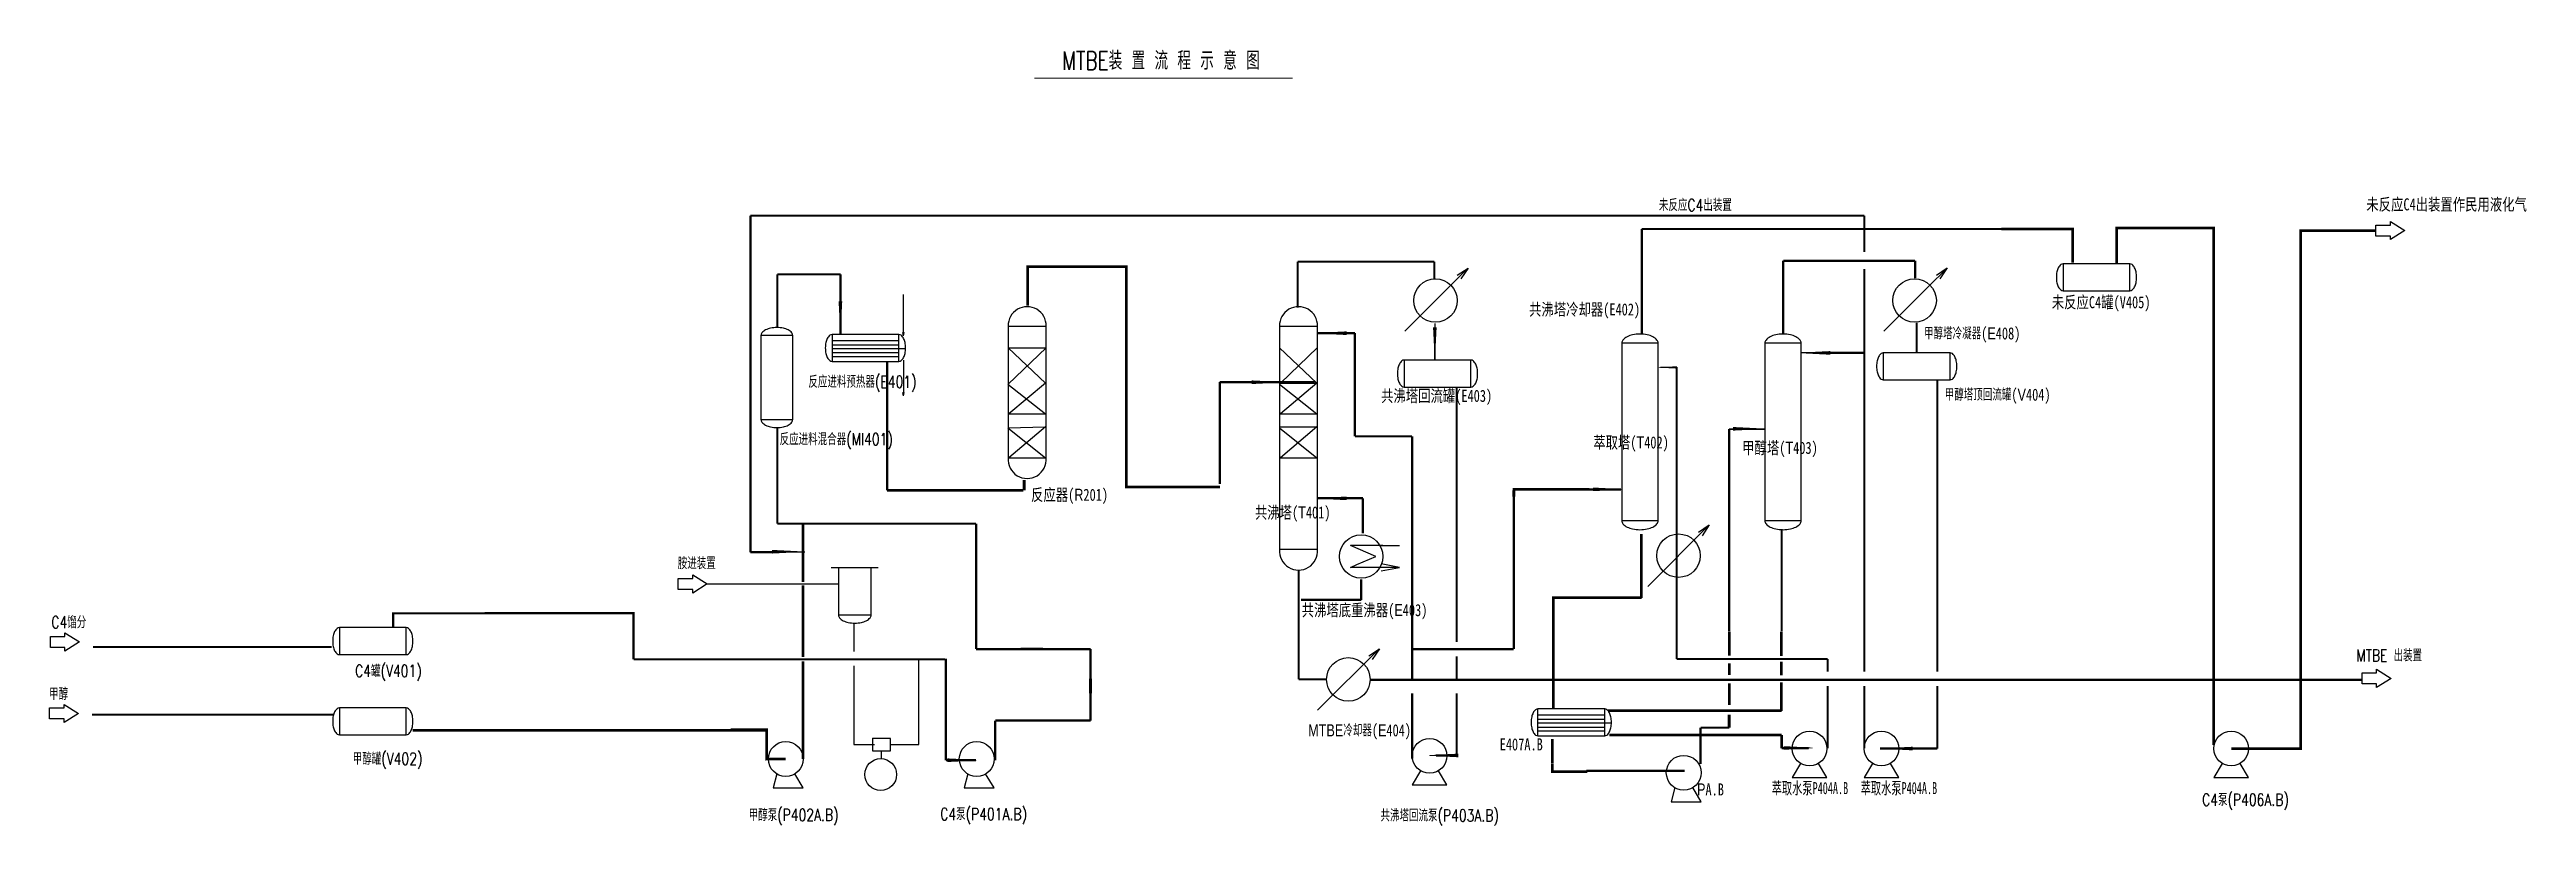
# Model space of a CAD drawing. Extents: x -156 to 664, y 25 to 282.
import ezdxf

# ---------------------------------------------------------------- set-up
doc = ezdxf.new("R2010")
doc.units = 0
doc.header["$LTSCALE"] = 10
doc.header["$MEASUREMENT"] = 0
doc.layers.get('0').update_dxf_attribs({"linetype": 'CONTINUOUS'})
doc.styles.add('HZTXT', font='romans', dxfattribs={"width": 0.62, "bigfont": 'HZTXT'})
doc.styles.get("Standard").update_dxf_attribs({"font": 'romans', "width": 0.75, "bigfont": 'hztxt'})

# ---------------------------------------------------------------- blocks, each defined once
blk = doc.blocks.new('FH11')
blk.add_line((-1.03, -0.01), (9, -0.01))
blk.add_lwpolyline([(0.01, 0.01, 1, 0.2, 0), (8.01, 0.01, 0.2, 0.2, 0)], format="xyseb")
blk = doc.blocks.new('LNQ')
at = {"linetype": 'Continuous'}
for p, q in [((14.49, 8.49), (10.24, 4.24)), ((12, 7), (15, 9)), ((15, 9), (13, 6)), ((10.24, 4.24), (1.76, -4.24)), ((1.76, -4.24), (-2.49, -8.49))]:
    blk.add_line(p, q, dxfattribs=at)
blk.add_circle((6, 0), 6, dxfattribs=at)

msp = doc.modelspace()

# ---------------------------------------------------------------- hatches: boundary and pattern name
for points in [[(126.51, 186.92), (126.78, 187.98), (126.25, 187.98)], [(126.51, 167.02), (126.78, 168.08), (126.25, 168.08)]]:
    msp.add_hatch(color=256).paths.add_polyline_path(points)

# ---------------------------------------------------------------- linework, layer by layer
at = {"linetype": 'Continuous'}
for p, q in [((312.89, 208.73), (307.8, 203.64)), ((309.91, 206.95), (313.51, 209.35)), ((313.51, 209.35), (311.11, 205.75)), ((307.8, 203.64), (297.62, 193.46)), ((297.62, 193.46), (292.52, 188.37)), ((393.42, 124.22), (388.33, 119.13)), ((389.82, 121.82), (393.42, 124.22)), ((393.42, 124.22), (391.02, 120.62)), ((285.33, 117.37), (274.53, 117.37)), ((282.93, 113.77), (274.53, 117.37)), ((284.13, 117.37), (290.76, 117.37)), ((388.33, 119.13), (378.15, 108.94)), ((274.53, 110.17), (276.71, 111.1)), ((284.13, 110.17), (274.53, 110.17)), ((276.71, 111.1), (282.93, 113.77)), ((290.76, 110.17), (284.13, 110.17)), ((290.76, 110.17), (284.76, 111.37)), ((284.76, 108.97), (290.76, 110.17)), ((378.15, 108.94), (373.06, 103.85)), ((284.03, 83.23), (278.94, 78.14)), ((280.6, 80.82), (284.2, 83.22)), ((284.2, 83.22), (281.8, 79.62)), ((278.94, 78.14), (268.76, 67.96)), ((268.76, 67.96), (263.67, 62.87))]:
    msp.add_line(p, q, dxfattribs=at)
for p, q in [((532.71, 210.74), (510.6, 210.74)), ((510.6, 210.74), (510.6, 201.8)), ((532.71, 201.8), (532.71, 210.74)), ((126.51, 187.98), (126.51, 200.52)), ((510.6, 201.8), (532.71, 201.8)), ((161.16, 190.12), (161.16, 146.49)), ((161.2, 190.1), (173.51, 190.11)), ((173.76, 146.49), (173.76, 190.12)), ((251.06, 190.12), (251.06, 116.12)), ((251.1, 190.1), (263.41, 190.11)), ((263.66, 116.12), (263.66, 190.12)), ((302.35, 188.83), (302.35, 178.84)), ((79.3, 186.98), (79.3, 159.14)), ((89.86, 186.98), (79.3, 186.98)), ((89.86, 159.14), (89.86, 186.98)), ((102.85, 187.32), (102.85, 178.38)), ((124.96, 187.32), (102.85, 187.32)), ((102.85, 185.3), (124.96, 185.3)), ((102.85, 183.92), (124.96, 183.92)), ((102.85, 182.68), (127.19, 182.68)), ((102.85, 181.3), (124.96, 181.3)), ((124.96, 178.38), (124.96, 187.32)), ((126.51, 186.92), (126.25, 187.98)), ((126.25, 187.98), (126.78, 187.98)), ((126.51, 186.92), (126.78, 187.98)), ((161.14, 182.93), (173.51, 171.16)), ((161.16, 182.91), (173.76, 182.91)), ((161.16, 170.81), (173.76, 182.91)), ((251.04, 182.93), (263.41, 171.16)), ((263.66, 182.96), (251.41, 171.16)), ((274.54, 187.78), (263.66, 187.78)), ((276.03, 187.78), (263.92, 187.78)), ((376.45, 184.45), (364.45, 184.45)), ((364.45, 184.45), (364.45, 125.65)), ((376.45, 125.65), (376.45, 184.45)), ((423.83, 184.45), (411.83, 184.45)), ((411.83, 184.45), (411.83, 125.65)), ((431.59, 181.24), (423.69, 181.24)), ((423.83, 125.65), (423.83, 184.45)), ((434.73, 181.25), (423.83, 181.25)), ((451.06, 181.24), (451.06, 172.3)), ((473.17, 181.24), (451.06, 181.24)), ((473.17, 172.3), (473.17, 181.24)), ((102.85, 180.06), (124.96, 180.06)), ((102.85, 178.38), (124.96, 178.38)), ((126.51, 178.86), (126.51, 168.08)), ((314.46, 178.84), (292.35, 178.84)), ((292.35, 178.84), (292.35, 169.9)), ((314.46, 169.9), (314.46, 178.84)), ((381, 176.34), (377.21, 176.34)), ((382.63, 176.5), (381.94, 176.5)), ((451.06, 172.3), (473.17, 172.3)), ((126.51, 167.02), (126.25, 168.08)), ((126.51, 167.02), (126.78, 168.08)), ((161.11, 170.85), (173.54, 160.98)), ((173.54, 171.17), (161.42, 160.98)), ((251.01, 170.85), (263.44, 160.98)), ((251.06, 171.25), (263.41, 171.25)), ((251.1, 171.15), (263.41, 171.16)), ((263.44, 171.17), (251.33, 160.98)), ((292.35, 169.9), (314.46, 169.9)), ((79.3, 159.14), (89.86, 159.14)), ((161.11, 156.36), (173.54, 156.68)), ((161.11, 156.36), (173.54, 146.49)), ((161.42, 160.98), (173.54, 160.98)), ((173.54, 156.68), (161.42, 146.49)), ((251.01, 160.98), (263.44, 160.98)), ((251.01, 156.36), (263.44, 146.49)), ((251.06, 156.76), (263.41, 156.76)), ((263.44, 156.68), (251.33, 146.49)), ((400, 155.99), (411.58, 155.99)), ((161.11, 146.49), (173.76, 146.49)), ((161.16, 146.49), (173.76, 146.49)), ((251.01, 146.49), (263.44, 146.49)), ((274.54, 133.06), (263.66, 133.06)), ((364.45, 125.65), (376.45, 125.65)), ((411.83, 125.65), (423.83, 125.65)), ((251.06, 116.15), (263.66, 116.15)), ((118.17, 110), (102.57, 110)), ((104.97, 110), (104.97, 94.4)), ((115.77, 94.4), (115.77, 110)), ((61.48, 104.66), (104.75, 104.66)), ((104.97, 94.4), (115.77, 94.4)), ((110.01, 91.51), (110.01, 82.33)), ((-60.34, 90.2), (-60.34, 81.25)), ((-38.23, 90.2), (-60.34, 90.2)), ((-38.23, 81.25), (-38.23, 90.2)), ((-60.34, 81.25), (-38.23, 81.25)), ((110.01, 77.53), (110.01, 51.52)), ((131.6, 51.52), (131.6, 79.93)), ((-38.23, 63.62), (-60.34, 63.62)), ((-60.34, 63.62), (-60.34, 54.68)), ((-38.23, 54.68), (-38.23, 63.62)), ((358.76, 63.28), (336.65, 63.28)), ((336.65, 54.34), (336.65, 63.28)), ((336.65, 61.26), (358.76, 61.26)), ((336.65, 59.88), (358.76, 59.88)), ((336.65, 58.64), (361, 58.64)), ((358.76, 54.34), (358.76, 63.28)), ((-60.34, 54.68), (-38.23, 54.68)), ((110.01, 51.52), (116.86, 51.52)), ((116.22, 53.6), (116.22, 49.42)), ((122.25, 53.52), (116.22, 53.52)), ((116.22, 49.42), (122.25, 49.42)), ((119.08, 49.42), (119.08, 46.72)), ((122.12, 51.52), (131.6, 51.52)), ((122.25, 49.42), (122.25, 53.52)), ((336.65, 57.26), (358.76, 57.26)), ((336.65, 56.02), (358.76, 56.02)), ((336.65, 54.34), (358.76, 54.34)), ((468.96, 50.24), (469, 50.14))]:
    msp.add_line(p, q)
for points, const_width in [([(169.85, 272.23), (255.46, 272.23)], 0.3), ([(444.75, 226.71), (75.8, 226.71)], 0.72), ([(75.8, 226.71), (75.8, 115.18)], 0.72), ([(371.04, 222.27), (490.15, 222.27)], 0.72), ([(371.04, 213.33), (371.04, 222.27)], 0.72), ([(444.75, 214.61), (444.75, 226.71)], 0.72), ([(490.15, 222.27), (513.77, 222.27), (513.77, 211.1)], 0.9), ([(528.32, 210.86), (528.32, 222.59), (560.46, 222.59), (560.46, 51.28)], 0.9), ([(566.29, 50.14), (589.26, 50.14), (589.26, 221.72), (614.24, 221.72)], 0.9), ([(371.04, 187.44), (371.04, 213.33)], 0.72), ([(84.74, 207.25), (105.64, 207.25)], 0.72), ([(84.74, 189.62), (84.74, 207.25)], 0.72), ([(105.64, 207.25), (105.64, 187.47)], 0.72), ([(167.59, 196.85), (167.59, 209.75), (200.32, 209.75), (200.32, 172.01), (200.32, 136.8), (231.38, 136.8)], 0.9), ([(257.08, 196.2), (257.08, 211.46)], 0.72), ([(257.08, 211.46), (302.35, 211.46)], 0.72), ([(302.35, 211.46), (302.35, 205.74)], 0.72), ([(417.9, 187.45), (417.9, 211.75)], 0.72), ([(417.9, 211.75), (461.59, 211.75)], 0.72), ([(444.75, 75.64), (444.75, 208.98)], 0.72), ([(461.59, 211.75), (461.59, 205.97)], 0.72), ([(462.12, 191.23), (462.12, 181.24)], 0.72), ([(276.05, 187.78), (263.66, 187.78)], 0.72), ([(276.03, 153.59), (276.03, 187.78)], 0.72), ([(444.75, 181.27), (431.59, 181.27)], 0.72), ([(121.07, 178.38), (121.07, 135.71)], 0.72), ([(382.63, 79.8), (382.63, 176.5)], 0.72), ([(468.96, 172.3), (468.96, 94.64)], 0.72), ([(231.28, 137.8), (231.28, 171.55)], 0.72), ([(231.28, 171.55), (262.65, 171.55)], 0.72), ([(309.72, 169.9), (309.72, 85.49)], 0.72), ([(84.74, 124.65), (84.74, 156.51)], 0.72), ([(400, 88.94), (400, 155.99)], 0.72), ([(294.98, 153.59), (276.03, 153.59)], 0.72), ([(294.98, 73.24), (294.98, 153.59)], 0.72), ([(166.48, 135.71), (166.48, 139.09)], 0.9), ([(166.15, 135.71), (121.07, 135.71)], 0.9), ([(278.66, 133.07), (263.66, 133.07)], 0.72), ([(278.66, 121.49), (278.66, 133.07)], 0.72), ([(353.67, 135.99), (328.68, 135.99), (328.67, 133.59)], 0.9), ([(328.67, 83.09), (328.67, 133.59)], 0.72), ([(353.67, 135.99), (364.2, 135.99)], 0.72), ([(150.55, 124.65), (84.74, 124.65)], 0.72), ([(93.23, 124.65), (93.24, 105.32)], 0.9), ([(150.55, 93.61), (150.55, 124.65)], 0.72), ([(417.37, 122.84), (417.37, 88.94)], 0.72), ([(75.8, 115.18), (84.57, 115.18)], 0.72), ([(370.91, 100.06), (370.91, 121.18)], 0.9), ([(257.42, 109.37), (257.42, 73.05)], 0.72), ([(93.24, 104.17), (93.25, 80.45)], 0.9), ([(150.55, 83.09), (150.55, 100.45)], 0.72), ([(258.13, 99.4), (278.13, 99.4)], 0.72), ([(278.13, 99.4), (278.13, 106.24)], 0.72), ([(371, 100.1), (341.71, 100.1), (341.71, 63.51)], 0.9), ([(-42.92, 94.94), (36.85, 95)], 0.72), ([(-42.54, 90.2), (-42.54, 94.94)], 0.72), ([(37.08, 79.7), (37.08, 95.33)], 0.72), ([(468.96, 95.72), (468.96, 75.64)], 0.72), ([(-141.96, 83.76), (-62.86, 83.76)], 0.72), ([(165.29, 83.09), (150.55, 83.09)], 0.72), ([(165.29, 83.09), (172.66, 83.09)], 0.9), ([(188.45, 83.09), (172.66, 83.09)], 0.72), ([(188.45, 73.24), (188.45, 83.09)], 0.72), ([(294.98, 83.09), (328.67, 83.09)], 0.72), ([(400.02, 80.91), (400.02, 88.87)], 0.9), ([(417.32, 88.87), (417.32, 80.85)], 0.9), ([(37.08, 79.7), (140.26, 79.7)], 0.72), ([(93.25, 78.98), (93.26, 46.73)], 0.9), ([(140.55, 79.93), (140.55, 49.42)], 0.72), ([(309.72, 80.69), (309.72, 73.24)], 0.72), ([(432.64, 79.8), (382.63, 79.8)], 0.72), ([(400.02, 74.54), (400.02, 78.32)], 0.9), ([(417.32, 78.97), (417.32, 74.41)], 0.9), ([(432.64, 75.64), (432.64, 79.8)], 0.72), ([(140.55, 69.15), (140.55, 46.26)], 0.72), ([(188.45, 73.24), (188.45, 68.44)], 0.9), ([(188.45, 65.73), (188.45, 68.44)], 0.72), ([(188.45, 59.41), (188.45, 68.36)], 0.72), ([(257.42, 73.05), (266.65, 73.05)], 0.72), ([(281, 72.93), (609.67, 72.93)], 0.72), ([(294.98, 46.79), (294.98, 68.44)], 0.72), ([(309.72, 68.44), (309.72, 47.84)], 0.72), ([(400.02, 64.59), (400.02, 71.76)], 0.9), ([(417.32, 72.05), (417.32, 62.62)], 0.9), ([(432.64, 50.24), (432.64, 70.84)], 0.72), ([(444.75, 50.24), (444.75, 70.84)], 0.72), ([(468.96, 70.84), (468.96, 50.24)], 0.72), ([(-142.34, 61.38), (-62.28, 61.38)], 0.72), ([(156.87, 55.73), (156.87, 59.41)], 0.72), ([(156.87, 59.41), (188.45, 59.41)], 0.72), ([(417.37, 62.7), (359.85, 62.7)], 0.9), ([(390.52, 45.03), (390.52, 57.08)], 0.72), ([(390.52, 57.08), (400, 57.08)], 0.72), ([(400, 57.08), (400, 61.41)], 0.9), ([(20.22, 56.16), (-36.04, 56.16)], 0.9), ([(20.22, 56.16), (81.19, 56.16)], 0.9), ([(69.24, 56.34), (81.19, 56.34), (81.19, 46.63), (87.5, 46.68)], 0.9), ([(156.87, 46.26), (156.87, 56.78)], 0.72), ([(341.46, 45.08), (341.46, 53.34)], 0.9), ([(360.33, 54.61), (417.35, 54.61)], 0.9), ([(417.35, 54.61), (417.37, 50.24)], 0.9), ([(417.37, 50.24), (426.32, 50.24)], 0.72), ([(463.2, 50.14), (450.01, 50.14)], 0.72), ([(469, 50.14), (463.2, 50.14)], 0.72), ([(140.55, 46.26), (150.55, 46.26)], 0.72), ([(309.72, 47.84), (302.88, 47.84)], 0.72), ([(341.45, 45.01), (341.45, 42.45), (352.98, 42.45)], 0.9), ([(352.69, 42.76), (385.26, 42.76)], 0.72)]:
    msp.add_lwpolyline(points, dxfattribs=dict(const_width=const_width))
for points in [[(614.24, 223.55), (619.04, 223.55), (619.04, 224.75), (623.84, 221.75), (619.04, 218.75), (619.04, 219.95), (614.24, 219.95), (614.24, 223.55)], [(51.88, 106.46), (56.68, 106.46), (56.68, 107.66), (61.48, 104.66), (56.68, 101.66), (56.68, 102.86), (51.88, 102.86), (51.88, 106.46)], [(-156.07, 87.25), (-151.27, 87.25), (-151.27, 88.45), (-146.47, 85.45), (-151.27, 82.45), (-151.27, 83.65), (-156.07, 83.65), (-156.07, 87.25)], [(609.67, 75.19), (614.47, 75.19), (614.47, 76.39), (619.27, 73.39), (614.47, 70.39), (614.47, 71.59), (609.67, 71.59), (609.67, 75.19)], [(-156.36, 63.58), (-151.56, 63.58), (-151.56, 64.78), (-146.76, 61.78), (-151.56, 58.78), (-151.56, 59.98), (-156.36, 59.98), (-156.36, 63.58)], [(83.32, 37.08), (93.26, 37.08), (90.46, 41.74)], [(84.54, 41.74), (83.32, 37.08)], [(147.8, 41.74), (146.58, 37.08)], [(146.58, 37.08), (156.52, 37.08), (153.72, 41.74)], [(297.81, 42.8), (295.01, 38.14)], [(295.01, 38.14), (306.53, 38.14), (303.73, 42.8)], [(423.67, 45.2), (420.88, 40.54)], [(420.88, 40.54), (432.4, 40.54), (429.6, 45.2)], [(447.47, 45.2), (444.67, 40.54)], [(444.67, 40.54), (456.19, 40.54), (453.4, 45.2)], [(560.53, 40.54), (572.05, 40.54), (569.25, 45.2)], [(563.33, 45.2), (560.53, 40.54)], [(381.98, 37.19), (380.76, 32.52)], [(380.76, 32.52), (390.7, 32.52), (387.91, 37.19)]]:
    msp.add_lwpolyline(points)
for points, format in [([(510.6, 210.74, 0.174705), (509.84, 210.47, 0.104203), (509.02, 209.43, 0.064948), (508.55, 208.08, 0.051099), (508.37, 206.27, 0.051099), (508.55, 204.46, 0.064948), (509.02, 203.11, 0.104203), (509.84, 202.07, 0.174705), (510.6, 201.8, 0.174705)], "xyb"), ([(532.71, 201.8, 0.174705), (533.47, 202.07, 0.104203), (534.29, 203.11, 0.064948), (534.76, 204.46, 0.051099), (534.95, 206.27, 0.051099), (534.76, 208.08, 0.064948), (534.29, 209.43, 0.104203), (533.47, 210.47, 0.174705), (532.71, 210.74, 0.174705)], "xyb"), ([(89.86, 186.98, 0.174705), (89.54, 187.88, 0.104203), (88.32, 188.85, 0.064948), (86.72, 189.41, 0.051099), (84.58, 189.62, 0.051099), (82.45, 189.41, 0.064948), (80.85, 188.85, 0.104203), (79.63, 187.88, 0.174705), (79.3, 186.98, 0.174705)], "xyb"), ([(102.85, 187.32, 0.174705), (102.09, 187.05, 0.104203), (101.27, 186.01, 0.064948), (100.8, 184.66, 0.051099), (100.61, 182.85, 0.051099), (100.8, 181.04, 0.064948), (101.27, 179.69, 0.104203), (102.09, 178.65, 0.174705), (102.85, 178.38, 0.174705)], "xyb"), ([(124.96, 178.38, 0.174705), (125.72, 178.65, 0.104203), (126.54, 179.69, 0.064948), (127.01, 181.04, 0.051099), (127.2, 182.85, 0.051099), (127.01, 184.66, 0.064948), (126.54, 186.01, 0.104203), (125.72, 187.05, 0.174705), (124.96, 187.32, 0.174705)], "xyb"), ([(273.29, 187.75, 1.2, 0.24, 0), (263.69, 187.75, 0.24, 0.24, 0)], "xyseb"), ([(376.45, 184.45, 0.174705), (376.08, 185.47, 0.104203), (374.69, 186.57, 0.064948), (372.88, 187.2, 0.051099), (370.45, 187.45, 0.051099), (368.02, 187.2, 0.064948), (366.21, 186.57, 0.104203), (364.82, 185.47, 0.174705), (364.45, 184.45, 0.174705)], "xyb"), ([(423.83, 184.45, 0.174705), (423.46, 185.47, 0.104203), (422.07, 186.57, 0.064948), (420.26, 187.2, 0.051099), (417.83, 187.45, 0.051099), (415.4, 187.2, 0.064948), (413.59, 186.57, 0.104203), (412.2, 185.47, 0.174705), (411.83, 184.45, 0.174705)], "xyb"), ([(433.48, 181.22, 1.2, 0.24, 0), (423.88, 181.22, 0.24, 0.24, 0)], "xyseb"), ([(451.06, 181.24, 0.174705), (450.31, 180.97, 0.104203), (449.48, 179.93, 0.064948), (449.01, 178.58, 0.051099), (448.83, 176.77, 0.051099), (449.01, 174.96, 0.064948), (449.48, 173.6, 0.104203), (450.31, 172.57, 0.174705), (451.06, 172.3, 0.174705)], "xyb"), ([(473.17, 172.3, 0.174705), (473.93, 172.57, 0.104203), (474.76, 173.6, 0.064948), (475.23, 174.96, 0.051099), (475.41, 176.77, 0.051099), (475.23, 178.58, 0.064948), (474.76, 179.93, 0.104203), (473.93, 180.97, 0.174705), (473.17, 181.24, 0.174705)], "xyb"), ([(292.35, 178.84, 0.174705), (291.59, 178.57, 0.104203), (290.77, 177.53, 0.064948), (290.3, 176.18, 0.051099), (290.11, 174.37, 0.051099), (290.3, 172.56, 0.064948), (290.77, 171.2, 0.104203), (291.59, 170.17, 0.174705), (292.35, 169.9, 0.174705)], "xyb"), ([(314.46, 169.9, 0.174705), (315.22, 170.17, 0.104203), (316.04, 171.2, 0.064948), (316.51, 172.56, 0.051099), (316.69, 174.37, 0.051099), (316.51, 176.18, 0.064948), (316.04, 177.53, 0.104203), (315.22, 178.57, 0.174705), (314.46, 178.84, 0.174705)], "xyb"), ([(382.22, 176.41, 0.72, 0.144, 0), (376.46, 176.41, 0.144, 0.144, 0)], "xyseb"), ([(79.3, 159.14, 0.174705), (79.63, 158.25, 0.104203), (80.85, 157.28, 0.064948), (82.45, 156.72, 0.051099), (84.58, 156.5, 0.051099), (86.72, 156.72, 0.064948), (88.32, 157.28, 0.104203), (89.54, 158.25, 0.174705), (89.86, 159.14, 0.174705)], "xyb"), ([(273.29, 133.03, 1.2, 0.24, 0), (263.69, 133.03, 0.24, 0.24, 0)], "xyseb"), ([(354.88, 136.01, 1.2, 0.24, 0), (364.48, 136.01, 0.24, 0.24, 0)], "xyseb"), ([(364.45, 125.65, 0.174705), (364.82, 124.63, 0.104203), (366.21, 123.53, 0.064948), (368.02, 122.9, 0.051099), (370.45, 122.65, 0.051099), (372.88, 122.9, 0.064948), (374.69, 123.53, 0.104203), (376.08, 124.63, 0.174705), (376.45, 125.65, 0.174705)], "xyb"), ([(411.83, 125.65, 0.174705), (412.2, 124.63, 0.104203), (413.59, 123.53, 0.064948), (415.4, 122.9, 0.051099), (417.83, 122.65, 0.051099), (420.26, 122.9, 0.064948), (422.07, 123.53, 0.104203), (423.46, 124.63, 0.174705), (423.83, 125.65, 0.174705)], "xyb"), ([(104.97, 94.4, 0.174705), (105.3, 93.49, 0.104203), (106.56, 92.49, 0.064948), (108.19, 91.93, 0.051099), (110.37, 91.7, 0.051099), (112.56, 91.93, 0.064948), (114.19, 92.49, 0.104203), (115.45, 93.49, 0.174705), (115.77, 94.4, 0.174705)], "xyb"), ([(-60.34, 90.2, 0.174705), (-61.09, 89.92, 0.104203), (-61.92, 88.89, 0.064948), (-62.39, 87.53, 0.051099), (-62.57, 85.72, 0.051099), (-62.39, 83.91, 0.064948), (-61.92, 82.56, 0.104203), (-61.09, 81.52, 0.174705), (-60.34, 81.25, 0.174705)], "xyb"), ([(-38.23, 81.25, 0.174705), (-37.47, 81.52, 0.104203), (-36.64, 82.56, 0.064948), (-36.18, 83.91, 0.051099), (-35.99, 85.72, 0.051099), (-36.18, 87.53, 0.064948), (-36.64, 88.89, 0.104203), (-37.47, 89.92, 0.174705), (-38.23, 90.2, 0.174705)], "xyb"), ([(-60.34, 63.62, 0.174705), (-61.09, 63.35, 0.104203), (-61.92, 62.31, 0.064948), (-62.39, 60.96, 0.051099), (-62.57, 59.15, 0.051099), (-62.39, 57.34, 0.064948), (-61.92, 55.99, 0.104203), (-61.09, 54.95, 0.174705), (-60.34, 54.68, 0.174705)], "xyb"), ([(-38.23, 54.68, 0.174705), (-37.47, 54.95, 0.104203), (-36.64, 55.99, 0.064948), (-36.18, 57.34, 0.051099), (-35.99, 59.15, 0.051099), (-36.18, 60.96, 0.064948), (-36.64, 62.31, 0.104203), (-37.47, 63.35, 0.174705), (-38.23, 63.62, 0.174705)], "xyb"), ([(336.65, 63.28, 0.174705), (335.9, 63.01, 0.104203), (335.07, 61.97, 0.064948), (334.6, 60.62, 0.051099), (334.42, 58.81, 0.051099), (334.6, 57, 0.064948), (335.07, 55.65, 0.104203), (335.9, 54.61, 0.174705), (336.65, 54.34, 0.174705)], "xyb"), ([(358.76, 54.34, 0.174705), (359.52, 54.61, 0.104203), (360.35, 55.65, 0.064948), (360.81, 57, 0.051099), (361, 58.81, 0.051099), (360.81, 60.62, 0.064948), (360.35, 61.97, 0.104203), (359.52, 63.01, 0.174705), (358.76, 63.28, 0.174705)], "xyb"), ([(418, 50.33, 1.2, 0.24, 0), (427.6, 50.33, 0.24, 0.24, 0)], "xyseb"), ([(141.07, 46.27, 1.2, 0.24, 0), (150.67, 46.27, 0.24, 0.24, 0)], "xyseb"), ([(310.31, 47.85, 1.2, 0.24, 0), (300.71, 47.85, 0.24, 0.24, 0)], "xyseb")]:
    msp.add_lwpolyline(points, format=format)
for centre in [(302.71, 198.55), (278.13, 113.77), (383.24, 114.04), (273.85, 73.05)]:
    msp.add_circle(centre, 7.2, dxfattribs=at)
for centre, radius in [((87.5, 46.68), 5.76), ((150.76, 46.68), 5.76), ((300.77, 47.74), 5.76), ((426.64, 50.14), 5.76), ((450.43, 50.14), 5.76), ((566.29, 50.14), 5.76), ((118.96, 41.53), 5.26), ((384.94, 42.12), 5.76)]:
    msp.add_circle(centre, radius)
for centre, radius, start, end in [((167.46, 190.22), 6.3, 359.12738, 180.87262), ((257.36, 190.22), 6.3, 359.12738, 180.87262), ((167.46, 145.93), 6.32, 175.22959, 4.77041), ((257.36, 115.59), 6.32, 175.22959, 4.77041)]:
    msp.add_arc(centre, radius, start, end)

# ---------------------------------------------------------------- block references
at = {"xscale": 1.2, "yscale": 1.2, "zscale": 1.2}
for name, p in [('LNQ', (454.22, 198.6)), ('FH11', (241.84, 171.49)), ('FH11', (401.28, 156.06)), ('FH11', (82.99, 115.34))]:
    msp.add_blockref(name, p, dxfattribs=at)
for p, rotation in [((105.6, 198.28), 270), ((302.49, 189.74), 270), ((460.84, 50.15), 180)]:
    msp.add_blockref('FH11', p, dxfattribs=dict(at, rotation=rotation))

# ---------------------------------------------------------------- texts
at = {"width": 0.75}
for s, height, p in [('   MTBE装 置 流 程 示 意 图', 6, (168.98, 275.05)), ('未反应C4出装置', 4, (376.72, 228.21)), ('反应进料预热器(E401)', 4, (95, 169.65)), ('反应进料混合器(MI401)', 4, (85.48, 150.64)), ('胺进装置', 4, (51.73, 109.55)), ('C4馏分', 4, (-155.75, 89.99)), ('MTBE 出装置', 4, (607.73, 78.99)), ('C4罐(V401)', 4, (-55.14, 73.87)), ('甲醇', 4, (-156.5, 66.23)), ('甲醇罐(V402)', 4, (-55.93, 44.75)), ('C4泵(P406A.B)', 4, (556.64, 31.18)), ('甲醇泵(P402A.B)', 4, (75.21, 26.14)), ('C4泵(P401A.B)', 4, (138.66, 26.42)), ('共沸塔回流泵(P403A.B)', 4, (284.49, 25.98))]:
    msp.add_text(s, height=height, dxfattribs=at).set_placement(p)
at = {"char_height": 4, "attachment_point": 1}
for s, insert, width in [('{\\fFangSong_GB2312|b0|i0|c134|p49;未反应C4出装置作民用液化气}', (611.05, 232.43), 2100), ('{\\fFangSong_GB2312|b0|i0|c134|p49;共沸塔冷却器(E402)}', (333.72, 197.63), 53.7867), ('{\\fFangSong_GB2312|b0|i0|c134|p49;未反应C4罐(V405)}', (506.87, 200.01), 2100), ('甲醇塔冷凝器{\\fFangSong_GB2312|b0|i0|c134|p49;(\\fArial|b0|i0|c0|p32;E\\fFangSong_GB2312|b0|i0|c134|p49;408)}', (464.56, 189.69), 53.7867), ('{\\fFangSong_GB2312|b0|i0|c134|p49;共沸塔回流罐(E403)}', (284.7, 169), 53.7867), ('甲醇塔顶回流罐{\\fFangSong_GB2312|b0|i0|c134|p49;(\\fArial|b0|i0|c0|p32;V\\fFangSong_GB2312|b0|i0|c134|p49;404)}', (471.42, 169.39), 53.7867), ('{\\fFangSong_GB2312|b0|i0|c134|p49;萃取塔(\\fArial|b0|i0|c0|p32;T\\fFangSong_GB2312|b0|i0|c134|p49;402)}', (354.97, 153.56), 53.7867), ('{\\fFangSong_GB2312|b0|i0|c134|p49;甲醇塔(\\fArial|b0|i0|c0|p32;T\\fFangSong_GB2312|b0|i0|c134|p49;403)}', (404.31, 151.76), 53.7867), ('{\\fFangSong_GB2312|b0|i0|c134|p49;反应器(\\fArial|b0|i0|c0|p32;R\\fFangSong_GB2312|b0|i0|c134|p49;201)}', (168.76, 136.22), 53.7867), ('{\\fFangSong_GB2312|b0|i0|c134|p49;共沸塔(\\fArial|b0|i0|c0|p32;T\\fFangSong_GB2312|b0|i0|c134|p49;401)}', (242.91, 130.36), 53.7867), ('{\\fFangSong_GB2312|b0|i0|c134|p49;共沸塔底重沸器(\\fArial|b0|i0|c0|p32;E\\fFangSong_GB2312|b0|i0|c134|p49;403)}', (258.4, 98.01), 53.7867), ('{\\fArial|b0|i0|c0|p32;MTBE}冷却器{\\fFangSong_GB2312|b0|i0|c134|p49;(\\fArial|b0|i0|c0|p32;E\\fFangSong_GB2312|b0|i0|c134|p49;404)}', (260.54, 58.19), 53.7867)]:
    msp.add_mtext(s, dxfattribs=dict(at, insert=insert, width=width))
at = {"attachment_point": 1}
for s, insert, char_height in [('\\A1;', (127.19, 206.27), 3), ('\\A1;', (126.75, 198.43), 3), ('{\\fFangSong_GB2312|b0|i0|c134|p49;E407A.B}', (323.98, 53.52), 4), ('{\\fArial|b0|i0|c0|p32;P\\fFangSong_GB2312|b0|i0|c134|p49;A.B}', (389.35, 38.59), 4)]:
    msp.add_mtext(s, dxfattribs=dict(at, insert=insert, char_height=char_height))
at = {"char_height": 4, "attachment_point": 1, "style": 'HZTXT'}
for insert in [(414.08, 39.03), (443.55, 39.03)]:
    msp.add_mtext('{\\fFangSong_GB2312|b0|i0|c134|p49;萃取水泵P404A.B}', dxfattribs=dict(at, insert=insert))

doc.saveas('drawing.dxf')
